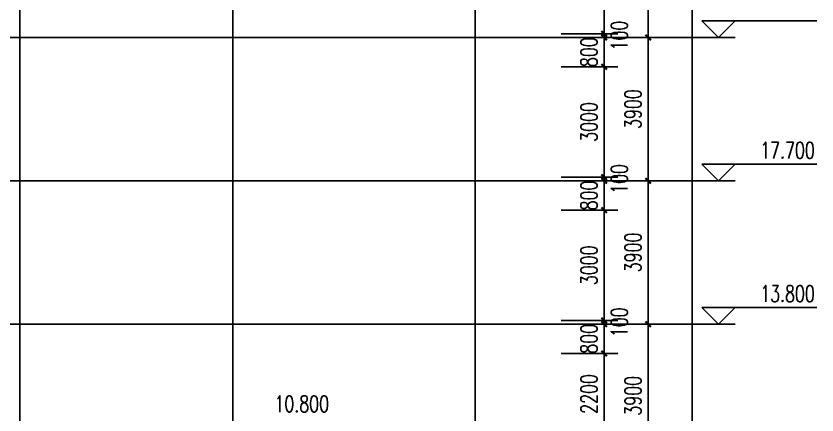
# Model space of a CAD drawing. Extents: x 1738711 to 2346805, y 1189731 to 2516152.
# Drawn here: x 2204849 to 2226657, y 1784261 to 1795114 of the extents above; entities that cross this region are included whole.
import ezdxf

# ---------------------------------------------------------------- set-up
doc = ezdxf.new("R2010")
doc.units = 0
doc.header["$LTSCALE"] = 1000
doc.header["$MEASUREMENT"] = 0
for name, color, linetype in [('2', 41, 'Continuous'), ('DIM_ELEV', 3, 'Continuous'), ('DOTE', 1, 'Continuous'), ('PUB_DIM', 3, 'Continuous'), ('PUB_TEXT', 7, 'Continuous')]:
    doc.layers.add(name, color=color, linetype=linetype)
doc.styles.add('_TCH_DIM', font='SIMPLEX', dxfattribs={"bigfont": 'GBCBIG'})
doc.styles.add('_TCH_DIM_T3', font='SIMPLEX', dxfattribs={"width": 0.705882, "bigfont": 'GBCBIG'})
doc.dimstyles.new('_TCH_ARCH&&150', dxfattribs={"dimtxt": 446.25, "dimasz": 150, "dimexe": 375, "dimexo": 450, "dimgap": 189.375, "dimtad": 1, "dimdec": 0, "dimzin": 0, "dimdsep": 46, "dimtxsty": '_TCH_DIM_T3', "dimblk": 'ARCHTICK', "dimcen": 0.09, "dimclrt": 7, "dimazin": 2, "dimtfac": 1, "dimtdec": 0, "dimtix": 1, "dimtmove": 2, "dimatfit": 3, "dimfxl": 1, "dimtolj": 1, "dimtzin": 0, "dimarcsym": 0})

# ---------------------------------------------------------------- blocks, each defined once
blk = doc.blocks.new('_ArchTick')
at = {"color": 0, "linetype": 'ByBlock', "const_width": 0.4}
blk.add_lwpolyline([(-0.5, -0.5), (0.5, 0.5)], dxfattribs=at)
blk = doc.blocks.new('*D2989')
at = {"layer": 'Defpoints', "color": 0, "transparency": 16777216}
for p in [(2219243, 1785932), (2220862, 1785932), (2219243, 1783732)]:
    blk.add_point(p, dxfattribs=at)
at = {"layer": 'PUB_DIM', "color": 0, "lineweight": -2, "transparency": 16777216}
for p, q in [((2219693, 1785932), (2221237, 1785932)), ((2220862, 1783732), (2220862, 1785932)), ((2219693, 1783732), (2221237, 1783732))]:
    blk.add_line(p, q, dxfattribs=at)
at = {"layer": 'PUB_DIM', "color": 0, "lineweight": -2, "transparency": 16777216, "xscale": 150, "yscale": 150, "zscale": 150}
for p, rotation in [((2220862, 1785932), 90), ((2220862, 1783732), 270)]:
    blk.add_blockref('_ArchTick', p, dxfattribs=dict(at, rotation=rotation))
at = {"layer": 'PUB_DIM', "color": 7, "transparency": 16777216, "insert": (2220449, 1784832), "char_height": 446.2, "attachment_point": 5, "rotation": 90, "style": '_TCH_DIM_T3'}
blk.add_mtext('\\A1;2200', dxfattribs=at)
blk = doc.blocks.new('*D2990')
at = {"layer": 'Defpoints', "color": 0, "transparency": 16777216}
for p in [(2219243, 1786732), (2220862, 1786732), (2219243, 1785932)]:
    blk.add_point(p, dxfattribs=at)
at = {"layer": 'PUB_DIM', "color": 0, "lineweight": -2, "transparency": 16777216}
for p, q in [((2220862, 1786732), (2220862, 1786882)), ((2219693, 1786732), (2221237, 1786732)), ((2220862, 1785932), (2220862, 1786732)), ((2219693, 1785932), (2221237, 1785932)), ((2220862, 1785932), (2220862, 1785782))]:
    blk.add_line(p, q, dxfattribs=at)
at = {"layer": 'PUB_DIM', "color": 0, "lineweight": -2, "transparency": 16777216, "xscale": 150, "yscale": 150, "zscale": 150}
for p, rotation in [((2220862, 1786732), 270), ((2220862, 1785932), 90)]:
    blk.add_blockref('_ArchTick', p, dxfattribs=dict(at, rotation=rotation))
at = {"layer": 'PUB_DIM', "color": 7, "transparency": 16777216, "insert": (2220449, 1786332), "char_height": 446.2, "attachment_point": 5, "rotation": 90, "style": '_TCH_DIM_T3'}
blk.add_mtext('\\A1;800', dxfattribs=at)
blk = doc.blocks.new('*D2991')
at = {"layer": 'Defpoints', "color": 0, "transparency": 16777216}
for p in [(2219243, 1786832), (2220862, 1786832), (2219243, 1786732)]:
    blk.add_point(p, dxfattribs=at)
at = {"layer": 'PUB_DIM', "color": 0, "lineweight": -2, "transparency": 16777216}
for p, q in [((2219693, 1786832), (2221237, 1786832)), ((2220862, 1786832), (2220862, 1786982)), ((2220862, 1786732), (2220862, 1786832)), ((2219693, 1786732), (2221237, 1786732)), ((2220862, 1786732), (2220862, 1786582))]:
    blk.add_line(p, q, dxfattribs=at)
at = {"layer": 'PUB_DIM', "color": 0, "lineweight": -2, "transparency": 16777216, "xscale": 150, "yscale": 150, "zscale": 150}
for p, rotation in [((2220862, 1786832), 270), ((2220862, 1786732), 90)]:
    blk.add_blockref('_ArchTick', p, dxfattribs=dict(at, rotation=rotation))
at = {"layer": 'PUB_DIM', "color": 7, "transparency": 16777216, "insert": (2221274, 1786782), "char_height": 446.2, "attachment_point": 5, "rotation": 90, "style": '_TCH_DIM_T3'}
blk.add_mtext('\\A1;100', dxfattribs=at)
blk = doc.blocks.new('*D2992')
at = {"layer": 'Defpoints', "color": 0, "transparency": 16777216}
for p in [(2219243, 1789832), (2220862, 1789832), (2219243, 1786832)]:
    blk.add_point(p, dxfattribs=at)
at = {"layer": 'PUB_DIM', "color": 0, "lineweight": -2, "transparency": 16777216}
for p, q in [((2219693, 1789832), (2221237, 1789832)), ((2220862, 1786832), (2220862, 1789832)), ((2219693, 1786832), (2221237, 1786832))]:
    blk.add_line(p, q, dxfattribs=at)
at = {"layer": 'PUB_DIM', "color": 0, "lineweight": -2, "transparency": 16777216, "xscale": 150, "yscale": 150, "zscale": 150}
for p, rotation in [((2220862, 1789832), 90), ((2220862, 1786832), 270)]:
    blk.add_blockref('_ArchTick', p, dxfattribs=dict(at, rotation=rotation))
at = {"layer": 'PUB_DIM', "color": 7, "transparency": 16777216, "insert": (2220449, 1788332), "char_height": 446.2, "attachment_point": 5, "rotation": 90, "style": '_TCH_DIM_T3'}
blk.add_mtext('\\A1;3000', dxfattribs=at)
blk = doc.blocks.new('*D2993')
at = {"layer": 'Defpoints', "color": 0, "transparency": 16777216}
for p in [(2219243, 1790632), (2220862, 1790632), (2219243, 1789832)]:
    blk.add_point(p, dxfattribs=at)
at = {"layer": 'PUB_DIM', "color": 0, "lineweight": -2, "transparency": 16777216}
for p, q in [((2220862, 1790632), (2220862, 1790782)), ((2219693, 1790632), (2221237, 1790632)), ((2220862, 1789832), (2220862, 1790632)), ((2219693, 1789832), (2221237, 1789832)), ((2220862, 1789832), (2220862, 1789682))]:
    blk.add_line(p, q, dxfattribs=at)
at = {"layer": 'PUB_DIM', "color": 0, "lineweight": -2, "transparency": 16777216, "xscale": 150, "yscale": 150, "zscale": 150}
for p, rotation in [((2220862, 1790632), 270), ((2220862, 1789832), 90)]:
    blk.add_blockref('_ArchTick', p, dxfattribs=dict(at, rotation=rotation))
at = {"layer": 'PUB_DIM', "color": 7, "transparency": 16777216, "insert": (2220449, 1790232), "char_height": 446.2, "attachment_point": 5, "rotation": 90, "style": '_TCH_DIM_T3'}
blk.add_mtext('\\A1;800', dxfattribs=at)
blk = doc.blocks.new('*D2994')
at = {"layer": 'Defpoints', "color": 0, "transparency": 16777216}
for p in [(2219243, 1790732), (2220862, 1790732), (2219243, 1790632)]:
    blk.add_point(p, dxfattribs=at)
at = {"layer": 'PUB_DIM', "color": 0, "lineweight": -2, "transparency": 16777216}
for p, q in [((2219693, 1790732), (2221237, 1790732)), ((2220862, 1790732), (2220862, 1790882)), ((2220862, 1790632), (2220862, 1790732)), ((2219693, 1790632), (2221237, 1790632)), ((2220862, 1790632), (2220862, 1790482))]:
    blk.add_line(p, q, dxfattribs=at)
at = {"layer": 'PUB_DIM', "color": 0, "lineweight": -2, "transparency": 16777216, "xscale": 150, "yscale": 150, "zscale": 150}
for p, rotation in [((2220862, 1790732), 270), ((2220862, 1790632), 90)]:
    blk.add_blockref('_ArchTick', p, dxfattribs=dict(at, rotation=rotation))
at = {"layer": 'PUB_DIM', "color": 7, "transparency": 16777216, "insert": (2221274, 1790682), "char_height": 446.2, "attachment_point": 5, "rotation": 90, "style": '_TCH_DIM_T3'}
blk.add_mtext('\\A1;100', dxfattribs=at)
blk = doc.blocks.new('*D2995')
at = {"layer": 'Defpoints', "color": 0, "transparency": 16777216}
for p in [(2219243, 1793732), (2220862, 1793732), (2219243, 1790732)]:
    blk.add_point(p, dxfattribs=at)
at = {"layer": 'PUB_DIM', "color": 0, "lineweight": -2, "transparency": 16777216}
for p, q in [((2219693, 1793732), (2221237, 1793732)), ((2220862, 1790732), (2220862, 1793732)), ((2219693, 1790732), (2221237, 1790732))]:
    blk.add_line(p, q, dxfattribs=at)
at = {"layer": 'PUB_DIM', "color": 0, "lineweight": -2, "transparency": 16777216, "xscale": 150, "yscale": 150, "zscale": 150}
for p, rotation in [((2220862, 1793732), 90), ((2220862, 1790732), 270)]:
    blk.add_blockref('_ArchTick', p, dxfattribs=dict(at, rotation=rotation))
at = {"layer": 'PUB_DIM', "color": 7, "transparency": 16777216, "insert": (2220449, 1792232), "char_height": 446.2, "attachment_point": 5, "rotation": 90, "style": '_TCH_DIM_T3'}
blk.add_mtext('\\A1;3000', dxfattribs=at)
blk = doc.blocks.new('*D2996')
at = {"layer": 'Defpoints', "color": 0, "transparency": 16777216}
for p in [(2219243, 1794532), (2220862, 1794532), (2219243, 1793732)]:
    blk.add_point(p, dxfattribs=at)
at = {"layer": 'PUB_DIM', "color": 0, "lineweight": -2, "transparency": 16777216}
for p, q in [((2220862, 1794532), (2220862, 1794682)), ((2219693, 1794532), (2221237, 1794532)), ((2220862, 1793732), (2220862, 1794532)), ((2219693, 1793732), (2221237, 1793732)), ((2220862, 1793732), (2220862, 1793582))]:
    blk.add_line(p, q, dxfattribs=at)
at = {"layer": 'PUB_DIM', "color": 0, "lineweight": -2, "transparency": 16777216, "xscale": 150, "yscale": 150, "zscale": 150}
for p, rotation in [((2220862, 1794532), 270), ((2220862, 1793732), 90)]:
    blk.add_blockref('_ArchTick', p, dxfattribs=dict(at, rotation=rotation))
at = {"layer": 'PUB_DIM', "color": 7, "transparency": 16777216, "insert": (2220449, 1794132), "char_height": 446.2, "attachment_point": 5, "rotation": 90, "style": '_TCH_DIM_T3'}
blk.add_mtext('\\A1;800', dxfattribs=at)
blk = doc.blocks.new('*D2997')
at = {"layer": 'Defpoints', "color": 0, "transparency": 16777216}
for p in [(2219243, 1794632), (2220862, 1794632), (2219243, 1794532)]:
    blk.add_point(p, dxfattribs=at)
at = {"layer": 'PUB_DIM', "color": 0, "lineweight": -2, "transparency": 16777216}
for p, q in [((2219693, 1794632), (2221237, 1794632)), ((2220862, 1794632), (2220862, 1794782)), ((2220862, 1794532), (2220862, 1794632)), ((2219693, 1794532), (2221237, 1794532)), ((2220862, 1794532), (2220862, 1794382))]:
    blk.add_line(p, q, dxfattribs=at)
at = {"layer": 'PUB_DIM', "color": 0, "lineweight": -2, "transparency": 16777216, "xscale": 150, "yscale": 150, "zscale": 150}
for p, rotation in [((2220862, 1794632), 270), ((2220862, 1794532), 90)]:
    blk.add_blockref('_ArchTick', p, dxfattribs=dict(at, rotation=rotation))
at = {"layer": 'PUB_DIM', "color": 7, "transparency": 16777216, "insert": (2221274, 1794582), "char_height": 446.2, "attachment_point": 5, "rotation": 90, "style": '_TCH_DIM_T3'}
blk.add_mtext('\\A1;100', dxfattribs=at)
blk = doc.blocks.new('*D2998')
at = {"layer": 'Defpoints', "color": 0, "transparency": 16777216}
for p in [(2219243, 1797632), (2220862, 1797632), (2219243, 1794632)]:
    blk.add_point(p, dxfattribs=at)
at = {"layer": 'PUB_DIM', "color": 0, "lineweight": -2, "transparency": 16777216}
for p, q in [((2219693, 1797632), (2221237, 1797632)), ((2220862, 1794632), (2220862, 1797632)), ((2219693, 1794632), (2221237, 1794632))]:
    blk.add_line(p, q, dxfattribs=at)
at = {"layer": 'PUB_DIM', "color": 0, "lineweight": -2, "transparency": 16777216, "xscale": 150, "yscale": 150, "zscale": 150}
for p, rotation in [((2220862, 1797632), 90), ((2220862, 1794632), 270)]:
    blk.add_blockref('_ArchTick', p, dxfattribs=dict(at, rotation=rotation))
at = {"layer": 'PUB_DIM', "color": 7, "transparency": 16777216, "insert": (2220449, 1796132), "char_height": 446.2, "attachment_point": 5, "rotation": 90, "style": '_TCH_DIM_T3'}
blk.add_mtext('\\A1;3000', dxfattribs=at)
blk = doc.blocks.new('*D3464')
at = {"layer": 'Defpoints', "color": 0, "transparency": 16777216}
for p in [(2220443, 1786732), (2222062, 1786732), (2220443, 1782832)]:
    blk.add_point(p, dxfattribs=at)
at = {"layer": 'PUB_DIM', "color": 0, "lineweight": -2, "transparency": 16777216}
for p, q in [((2220893, 1786732), (2222437, 1786732)), ((2222062, 1782832), (2222062, 1786732)), ((2220893, 1782832), (2222437, 1782832))]:
    blk.add_line(p, q, dxfattribs=at)
at = {"layer": 'PUB_DIM', "color": 0, "lineweight": -2, "transparency": 16777216, "xscale": 150, "yscale": 150, "zscale": 150}
for p, rotation in [((2222062, 1786732), 90), ((2222062, 1782832), 270)]:
    blk.add_blockref('_ArchTick', p, dxfattribs=dict(at, rotation=rotation))
at = {"layer": 'PUB_DIM', "color": 7, "transparency": 16777216, "insert": (2221649, 1784782), "char_height": 446.2, "attachment_point": 5, "rotation": 90, "style": '_TCH_DIM_T3'}
blk.add_mtext('\\A1;3900', dxfattribs=at)
blk = doc.blocks.new('*D3465')
at = {"layer": 'Defpoints', "color": 0, "transparency": 16777216}
for p in [(2220443, 1790632), (2222062, 1790632), (2220443, 1786732)]:
    blk.add_point(p, dxfattribs=at)
at = {"layer": 'PUB_DIM', "color": 0, "lineweight": -2, "transparency": 16777216}
for p, q in [((2220893, 1790632), (2222437, 1790632)), ((2222062, 1786732), (2222062, 1790632)), ((2220893, 1786732), (2222437, 1786732))]:
    blk.add_line(p, q, dxfattribs=at)
at = {"layer": 'PUB_DIM', "color": 0, "lineweight": -2, "transparency": 16777216, "xscale": 150, "yscale": 150, "zscale": 150}
for p, rotation in [((2222062, 1790632), 90), ((2222062, 1786732), 270)]:
    blk.add_blockref('_ArchTick', p, dxfattribs=dict(at, rotation=rotation))
at = {"layer": 'PUB_DIM', "color": 7, "transparency": 16777216, "insert": (2221649, 1788682), "char_height": 446.2, "attachment_point": 5, "rotation": 90, "style": '_TCH_DIM_T3'}
blk.add_mtext('\\A1;3900', dxfattribs=at)
blk = doc.blocks.new('*D3466')
at = {"layer": 'Defpoints', "color": 0, "transparency": 16777216}
for p in [(2220443, 1794532), (2222062, 1794532), (2220443, 1790632)]:
    blk.add_point(p, dxfattribs=at)
at = {"layer": 'PUB_DIM', "color": 0, "lineweight": -2, "transparency": 16777216}
for p, q in [((2220893, 1794532), (2222437, 1794532)), ((2222062, 1790632), (2222062, 1794532)), ((2220893, 1790632), (2222437, 1790632))]:
    blk.add_line(p, q, dxfattribs=at)
at = {"layer": 'PUB_DIM', "color": 0, "lineweight": -2, "transparency": 16777216, "xscale": 150, "yscale": 150, "zscale": 150}
for p, rotation in [((2222062, 1794532), 90), ((2222062, 1790632), 270)]:
    blk.add_blockref('_ArchTick', p, dxfattribs=dict(at, rotation=rotation))
at = {"layer": 'PUB_DIM', "color": 7, "transparency": 16777216, "insert": (2221649, 1792582), "char_height": 446.2, "attachment_point": 5, "rotation": 90, "style": '_TCH_DIM_T3'}
blk.add_mtext('\\A1;3900', dxfattribs=at)
blk = doc.blocks.new('*D3467')
at = {"layer": 'Defpoints', "color": 0, "transparency": 16777216}
for p in [(2220443, 1798432), (2222062, 1798432), (2220443, 1794532)]:
    blk.add_point(p, dxfattribs=at)
at = {"layer": 'PUB_DIM', "color": 0, "lineweight": -2, "transparency": 16777216}
for p, q in [((2220893, 1798432), (2222437, 1798432)), ((2222062, 1794532), (2222062, 1798432)), ((2220893, 1794532), (2222437, 1794532))]:
    blk.add_line(p, q, dxfattribs=at)
at = {"layer": 'PUB_DIM', "color": 0, "lineweight": -2, "transparency": 16777216, "xscale": 150, "yscale": 150, "zscale": 150}
for p, rotation in [((2222062, 1798432), 90), ((2222062, 1794532), 270)]:
    blk.add_blockref('_ArchTick', p, dxfattribs=dict(at, rotation=rotation))
at = {"layer": 'PUB_DIM', "color": 7, "transparency": 16777216, "insert": (2221649, 1796482), "char_height": 446.2, "attachment_point": 5, "rotation": 90, "style": '_TCH_DIM_T3'}
blk.add_mtext('\\A1;3900', dxfattribs=at)
blk = doc.blocks.new('*D3474')
at = {"layer": 'Defpoints', "color": 0, "transparency": 16777216}
for p in [(2219243, 1820932), (2223262, 1820932), (2219243, 1772632)]:
    blk.add_point(p, dxfattribs=at)
at = {"layer": 'PUB_DIM', "color": 0, "lineweight": -2, "transparency": 16777216}
for p, q in [((2219693, 1820932), (2223637, 1820932)), ((2223262, 1772632), (2223262, 1820932)), ((2219693, 1772632), (2223637, 1772632))]:
    blk.add_line(p, q, dxfattribs=at)
at = {"layer": 'PUB_DIM', "color": 0, "lineweight": -2, "transparency": 16777216, "xscale": 150, "yscale": 150, "zscale": 150}
for p, rotation in [((2223262, 1820932), 90), ((2223262, 1772632), 270)]:
    blk.add_blockref('_ArchTick', p, dxfattribs=dict(at, rotation=rotation))
at = {"layer": 'PUB_DIM', "color": 7, "transparency": 16777216, "insert": (2222849, 1796782), "char_height": 446.2, "attachment_point": 5, "rotation": 90, "style": '_TCH_DIM_T3'}
blk.add_mtext('\\A1;48300', dxfattribs=at)

msp = doc.modelspace()

# ---------------------------------------------------------------- linework, layer by layer
at = {"layer": '2'}
msp.add_line((2204948.9, 1820932.3), (2204948.9, 1783732.3), dxfattribs=at)
at = {"layer": 'DIM_ELEV'}
for p, q in [((2223975.5, 1794532.3), (2223525.5, 1794982.3)), ((2223525.5, 1794982.3), (2226657.5, 1794982.3)), ((2223975.5, 1794532.3), (2224425.5, 1794982.3)), ((2222925.5, 1794532.3), (2224425.5, 1794532.3)), ((2223975.5, 1790632.3), (2223525.5, 1791082.3)), ((2223525.5, 1791082.3), (2226657.5, 1791082.3)), ((2223975.5, 1790632.3), (2224425.5, 1791082.3)), ((2222925.5, 1790632.3), (2224425.5, 1790632.3)), ((2223975.5, 1786732.3), (2223525.5, 1787182.3)), ((2223525.5, 1787182.3), (2226657.5, 1787182.3)), ((2223975.5, 1786732.3), (2224425.5, 1787182.3)), ((2222925.5, 1786732.3), (2224425.5, 1786732.3))]:
    msp.add_line(p, q, dxfattribs=at)
at = {"layer": 'DOTE'}
for p, q in [((2210748.9, 1770271.9), (2210748.9, 1820932.3)), ((2217348.9, 1770271.9), (2217348.9, 1820932.3)), ((2178094.4, 1794532.3), (2223064.6, 1794532.3)), ((2178094.4, 1790632.3), (2223064.6, 1790632.3)), ((2178094.4, 1786732.3), (2223064.6, 1786732.3))]:
    msp.add_line(p, q, dxfattribs=at)

# ---------------------------------------------------------------- texts
at = {"layer": 'PUB_TEXT', "color": 7, "style": '_TCH_DIM', "width": 0.705882}
for s, p in [('17.700', (2225112.5, 1791239.8)), ('13.800', (2225112.5, 1787339.8)), ('10.800', (2211885.9, 1784339.8))]:
    msp.add_text(s, height=446.25, dxfattribs=at).set_placement(p)

# ---------------------------------------------------------------- dimensions: what is measured, and where the dimension line sits
at = {"layer": 'PUB_DIM'}
for p1, p2, distance, picture, middle in [((2219242.6, 1772632.3), (2219242.6, 1820932.3), -4019.1, '*D3474', (2222849.2, 1796782.3)), ((2220442.6, 1794532.3), (2220442.6, 1798432.3), -1619.1, '*D3467', (2221649.2, 1796482.3)), ((2219242.6, 1794632.3), (2219242.6, 1797632.3), -1619.1, '*D2998', (2220449.2, 1796132.3)), ((2219242.6, 1793732.3), (2219242.6, 1794532.3), -1619.1, '*D2996', (2220449.2, 1794132.3)), ((2220442.6, 1790632.3), (2220442.6, 1794532.3), -1619.1, '*D3466', (2221649.2, 1792582.3)), ((2219242.6, 1790732.3), (2219242.6, 1793732.3), -1619.1, '*D2995', (2220449.2, 1792232.3)), ((2219242.6, 1789832.3), (2219242.6, 1790632.3), -1619.1, '*D2993', (2220449.2, 1790232.3)), ((2220442.6, 1786732.3), (2220442.6, 1790632.3), -1619.1, '*D3465', (2221649.2, 1788682.3)), ((2219242.6, 1786832.3), (2219242.6, 1789832.3), -1619.1, '*D2992', (2220449.2, 1788332.3)), ((2219242.6, 1785932.3), (2219242.6, 1786732.3), -1619.1, '*D2990', (2220449.2, 1786332.3)), ((2220442.6, 1782832.3), (2220442.6, 1786732.3), -1619.1, '*D3464', (2221649.2, 1784782.3)), ((2219242.6, 1783732.3), (2219242.6, 1785932.3), -1619.1, '*D2989', (2220449.2, 1784832.3))]:
    dim = msp.add_aligned_dim(p1=p1, p2=p2, distance=distance, dimstyle='_TCH_ARCH&&150', dxfattribs=at)
    dim.commit()
    dim.dimension.update_dxf_attribs({"geometry": picture, "text_midpoint": middle})
for base, p1, p2, picture, middle in [((2220861.7, 1794632.3), (2219242.6, 1794532.3), (2219242.6, 1794632.3), '*D2997', (2221274.2, 1794582.3)), ((2220861.7, 1790732.3), (2219242.6, 1790632.3), (2219242.6, 1790732.3), '*D2994', (2221274.2, 1790682.3)), ((2220861.7, 1786832.3), (2219242.6, 1786732.3), (2219242.6, 1786832.3), '*D2991', (2221274.2, 1786782.3))]:
    dim = msp.add_linear_dim(base=base, p1=p1, p2=p2, angle=90, dimstyle='_TCH_ARCH&&150', dxfattribs=at)
    dim.commit()
    dim.dimension.update_dxf_attribs({"geometry": picture, "text_midpoint": middle, "dimtype": 129})

doc.saveas('drawing.dxf')
